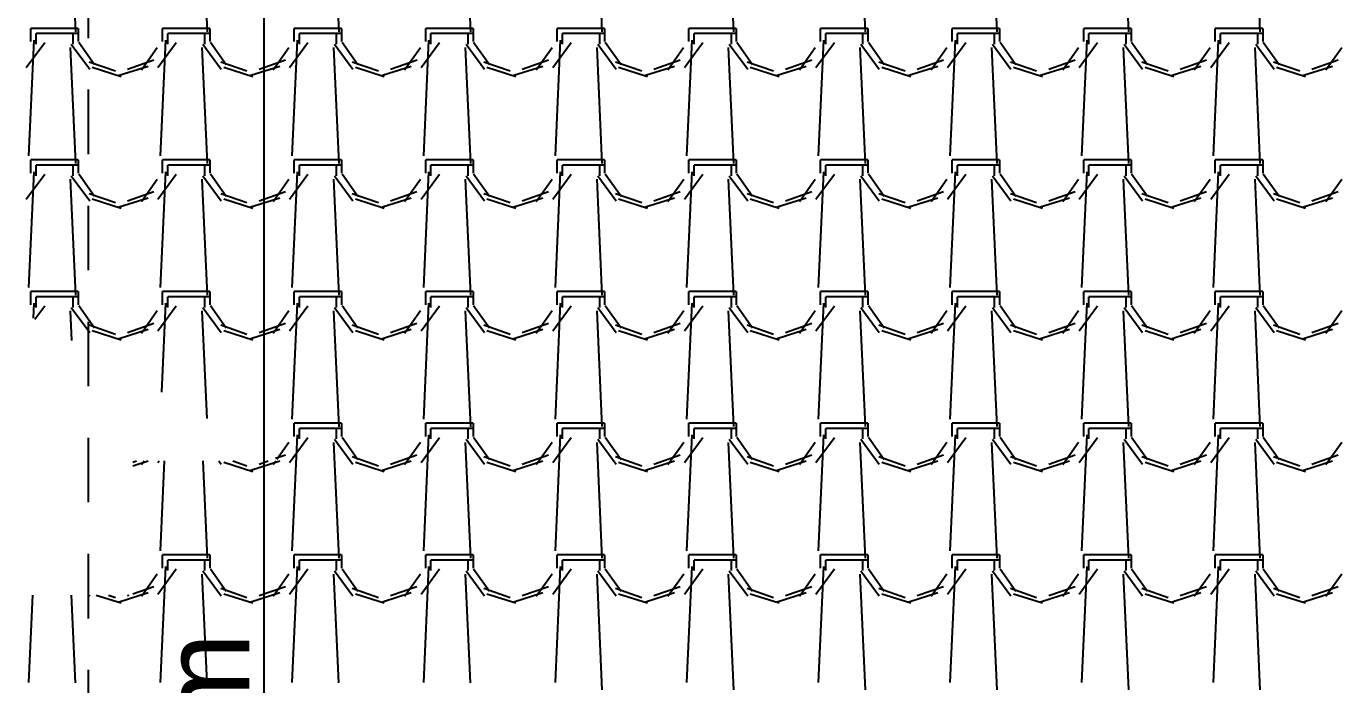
# Model space of a CAD drawing. Header units: millimetres. Extents: x 3923 to 4007, y 744 to 863.
# Drawn here: x 3935.955 to 3938.505, y 848.548 to 849.824 of the extents above; entities that cross this region are included whole.
import ezdxf
from ezdxf.enums import TextEntityAlignment as Align

# ---------------------------------------------------------------- set-up
doc = ezdxf.new("R2010")
doc.units = ezdxf.units.MM
doc.linetypes.add('HIDDEN2', pattern=[0.1875, 0.125, -0.0625])
for name, color, linetype in [('-HIDRO', 8, 'Continuous'), ('HID-TUBPRIMARIO', 5, 'Continuous'), ('TEXTO', 3, 'Continuous')]:
    doc.layers.add(name, color=color, linetype=linetype)
doc.styles.get("Standard").update_dxf_attribs({"font": 'arial.ttf'})

msp = doc.modelspace()

# ---------------------------------------------------------------- linework, layer by layer
at = {"layer": '-HIDRO', "linetype": 'HIDDEN2'}
msp.add_line((3936.0752, 846.6512), (3936.0752, 853.4552), dxfattribs=at)
at = {"layer": '-HIDRO', "linetype": 'Continuous'}
for p, q in [((3936.04, 850.0377), (3936.0502, 849.8132)), ((3936.2951, 850.0377), (3936.3053, 849.8132)), ((3936.5503, 850.0377), (3936.5605, 849.8132)), ((3936.8054, 850.0377), (3936.8156, 849.8132)), ((3937.0606, 850.0377), (3937.0708, 849.8132)), ((3937.3157, 850.0377), (3937.3259, 849.8132)), ((3937.5709, 850.0377), (3937.5811, 849.8132)), ((3937.826, 850.0377), (3937.8362, 849.8132)), ((3938.0812, 850.0377), (3938.0914, 849.8132)), ((3938.3363, 850.0377), (3938.3465, 849.8132)), ((3936.0452, 849.8199), (3935.9636, 849.8199)), ((3935.9636, 849.7944), (3935.9636, 849.8199)), ((3936.0554, 849.8199), (3936.0452, 849.8199)), ((3936.0554, 849.8199), (3936.0554, 849.7944)), ((3936.3004, 849.8199), (3936.2187, 849.8199)), ((3936.2187, 849.7944), (3936.2187, 849.8199)), ((3936.3106, 849.8199), (3936.3004, 849.8199)), ((3936.3106, 849.8199), (3936.3106, 849.7944)), ((3936.5555, 849.8199), (3936.4739, 849.8199)), ((3936.4739, 849.7944), (3936.4739, 849.8199)), ((3936.5657, 849.8199), (3936.5555, 849.8199)), ((3936.5657, 849.8199), (3936.5657, 849.7944)), ((3936.8107, 849.8199), (3936.729, 849.8199)), ((3936.729, 849.7944), (3936.729, 849.8199)), ((3936.8209, 849.8199), (3936.8107, 849.8199)), ((3936.8209, 849.8199), (3936.8209, 849.7944)), ((3937.0658, 849.8199), (3936.9842, 849.8199)), ((3936.9842, 849.7944), (3936.9842, 849.8199)), ((3937.076, 849.8199), (3937.0658, 849.8199)), ((3937.076, 849.8199), (3937.076, 849.7944)), ((3937.321, 849.8199), (3937.2393, 849.8199)), ((3937.2393, 849.7944), (3937.2393, 849.8199)), ((3937.3312, 849.8199), (3937.321, 849.8199)), ((3937.3312, 849.8199), (3937.3312, 849.7944)), ((3937.5761, 849.8199), (3937.4945, 849.8199)), ((3937.4945, 849.7944), (3937.4945, 849.8199)), ((3937.5863, 849.8199), (3937.5761, 849.8199)), ((3937.5863, 849.8199), (3937.5863, 849.7944)), ((3937.8313, 849.8199), (3937.7496, 849.8199)), ((3937.7496, 849.7944), (3937.7496, 849.8199)), ((3937.8415, 849.8199), (3937.8313, 849.8199)), ((3937.8415, 849.8199), (3937.8415, 849.7944)), ((3938.0864, 849.8199), (3938.0048, 849.8199)), ((3938.0048, 849.7944), (3938.0048, 849.8199)), ((3938.0966, 849.8199), (3938.0864, 849.8199)), ((3938.0966, 849.8199), (3938.0966, 849.7944)), ((3938.3416, 849.8199), (3938.2599, 849.8199)), ((3938.2599, 849.7944), (3938.2599, 849.8199)), ((3938.3518, 849.8199), (3938.3416, 849.8199)), ((3938.3518, 849.8199), (3938.3518, 849.7944)), ((3935.9694, 849.7973), (3935.9592, 849.5727)), ((3936.0452, 849.8097), (3935.9738, 849.8097)), ((3935.9738, 849.7893), (3935.9738, 849.8097)), ((3936.0452, 849.8097), (3936.0452, 849.7893)), ((3936.0554, 849.8097), (3936.0452, 849.8097)), ((3936.2245, 849.7973), (3936.2143, 849.5727)), ((3936.3004, 849.8097), (3936.2289, 849.8097)), ((3936.2289, 849.7893), (3936.2289, 849.8097)), ((3936.3004, 849.8097), (3936.3004, 849.7893)), ((3936.3106, 849.8097), (3936.3004, 849.8097)), ((3936.4797, 849.7973), (3936.4695, 849.5727)), ((3936.5555, 849.8097), (3936.4841, 849.8097)), ((3936.4841, 849.7893), (3936.4841, 849.8097)), ((3936.5555, 849.8097), (3936.5555, 849.7893)), ((3936.5657, 849.8097), (3936.5555, 849.8097)), ((3936.7348, 849.7973), (3936.7246, 849.5727)), ((3936.8107, 849.8097), (3936.7392, 849.8097)), ((3936.7392, 849.7893), (3936.7392, 849.8097)), ((3936.8107, 849.8097), (3936.8107, 849.7893)), ((3936.8209, 849.8097), (3936.8107, 849.8097)), ((3936.99, 849.7973), (3936.9798, 849.5727)), ((3937.0658, 849.8097), (3936.9944, 849.8097)), ((3936.9944, 849.7893), (3936.9944, 849.8097)), ((3937.0658, 849.8097), (3937.0658, 849.7893)), ((3937.076, 849.8097), (3937.0658, 849.8097)), ((3937.2451, 849.7973), (3937.2349, 849.5727)), ((3937.321, 849.8097), (3937.2495, 849.8097)), ((3937.2495, 849.7893), (3937.2495, 849.8097)), ((3937.321, 849.8097), (3937.321, 849.7893)), ((3937.3312, 849.8097), (3937.321, 849.8097)), ((3937.5003, 849.7972), (3937.4901, 849.5727)), ((3937.5761, 849.8097), (3937.5047, 849.8097)), ((3937.5047, 849.7893), (3937.5047, 849.8097)), ((3937.5761, 849.8097), (3937.5761, 849.7893)), ((3937.5863, 849.8097), (3937.5761, 849.8097)), ((3937.7554, 849.7972), (3937.7452, 849.5727)), ((3937.8313, 849.8097), (3937.7598, 849.8097)), ((3937.7598, 849.7893), (3937.7598, 849.8097)), ((3937.8313, 849.8097), (3937.8313, 849.7893)), ((3937.8415, 849.8097), (3937.8313, 849.8097)), ((3938.0106, 849.7972), (3938.0004, 849.5727)), ((3938.0864, 849.8097), (3938.015, 849.8097)), ((3938.015, 849.7893), (3938.015, 849.8097)), ((3938.0864, 849.8097), (3938.0864, 849.7893)), ((3938.0966, 849.8097), (3938.0864, 849.8097)), ((3938.2657, 849.7972), (3938.2555, 849.5727)), ((3938.3416, 849.8097), (3938.2701, 849.8097)), ((3938.2701, 849.7893), (3938.2701, 849.8097)), ((3938.3416, 849.8097), (3938.3416, 849.7893)), ((3938.3518, 849.8097), (3938.3416, 849.8097)), ((3935.9547, 849.744), (3935.9905, 849.7925)), ((3936.04, 849.7826), (3936.0502, 849.558)), ((3936.0419, 849.7891), (3936.0776, 849.7406)), ((3936.0565, 849.7929), (3936.0872, 849.7496)), ((3936.1779, 849.7396), (3936.2085, 849.783)), ((3936.2099, 849.744), (3936.2456, 849.7925)), ((3936.2951, 849.7826), (3936.3053, 849.558)), ((3936.297, 849.7891), (3936.3328, 849.7406)), ((3936.3117, 849.7929), (3936.3423, 849.7496)), ((3936.4331, 849.7396), (3936.4637, 849.783)), ((3936.465, 849.744), (3936.5008, 849.7925)), ((3936.5503, 849.7826), (3936.5605, 849.558)), ((3936.5522, 849.7891), (3936.5879, 849.7406)), ((3936.5668, 849.7929), (3936.5975, 849.7496)), ((3936.6882, 849.7396), (3936.7188, 849.783)), ((3936.7202, 849.744), (3936.7559, 849.7925)), ((3936.8054, 849.7826), (3936.8156, 849.558)), ((3936.8073, 849.7891), (3936.8431, 849.7406)), ((3936.822, 849.7929), (3936.8526, 849.7496)), ((3936.9434, 849.7396), (3936.974, 849.783)), ((3936.9753, 849.744), (3937.0111, 849.7925)), ((3937.0606, 849.7826), (3937.0708, 849.5581)), ((3937.0625, 849.7891), (3937.0982, 849.7406)), ((3937.0771, 849.7929), (3937.1078, 849.7496)), ((3937.1985, 849.7396), (3937.2291, 849.783)), ((3937.2305, 849.744), (3937.2662, 849.7925)), ((3937.3157, 849.7826), (3937.3259, 849.5581)), ((3937.3176, 849.7891), (3937.3534, 849.7406)), ((3937.3323, 849.7929), (3937.3629, 849.7496)), ((3937.4537, 849.7396), (3937.4843, 849.783)), ((3937.4856, 849.744), (3937.5213, 849.7925)), ((3937.5709, 849.7826), (3937.5811, 849.5581)), ((3937.5728, 849.7891), (3937.6085, 849.7406)), ((3937.5874, 849.7929), (3937.6181, 849.7496)), ((3937.7088, 849.7396), (3937.7395, 849.783)), ((3937.7408, 849.744), (3937.7765, 849.7925)), ((3937.826, 849.7826), (3937.8362, 849.5581)), ((3937.8279, 849.7891), (3937.8636, 849.7406)), ((3937.8426, 849.7929), (3937.8732, 849.7496)), ((3937.964, 849.7396), (3937.9946, 849.783)), ((3937.9959, 849.744), (3938.0316, 849.7925)), ((3938.0812, 849.7826), (3938.0914, 849.5581)), ((3938.0831, 849.7891), (3938.1188, 849.7406)), ((3938.0977, 849.7929), (3938.1284, 849.7496)), ((3938.2191, 849.7396), (3938.2498, 849.783)), ((3938.2511, 849.744), (3938.2868, 849.7925)), ((3938.3363, 849.7826), (3938.3465, 849.5581)), ((3938.3382, 849.7891), (3938.3739, 849.7406)), ((3938.3529, 849.7929), (3938.3835, 849.7496)), ((3938.4743, 849.7396), (3938.5049, 849.783)), ((3936.0764, 849.7553), (3936.1274, 849.7374)), ((3936.0824, 849.7445), (3936.1385, 849.7267)), ((3936.1348, 849.7289), (3936.1909, 849.7468)), ((3936.1508, 849.7408), (3936.2019, 849.7587)), ((3936.3316, 849.7553), (3936.3826, 849.7374)), ((3936.3375, 849.7445), (3936.3937, 849.7267)), ((3936.3899, 849.7289), (3936.4461, 849.7468)), ((3936.406, 849.7408), (3936.457, 849.7587)), ((3936.5867, 849.7553), (3936.6377, 849.7374)), ((3936.5927, 849.7445), (3936.6488, 849.7267)), ((3936.6451, 849.7289), (3936.7012, 849.7468)), ((3936.6611, 849.7408), (3936.7122, 849.7587)), ((3936.8419, 849.7553), (3936.8929, 849.7374)), ((3936.8478, 849.7445), (3936.904, 849.7267)), ((3936.9002, 849.7289), (3936.9564, 849.7468)), ((3936.9163, 849.7408), (3936.9673, 849.7587)), ((3937.097, 849.7553), (3937.148, 849.7374)), ((3937.103, 849.7445), (3937.1591, 849.7267)), ((3937.1554, 849.7289), (3937.2115, 849.7468)), ((3937.1714, 849.7408), (3937.2224, 849.7587)), ((3937.3522, 849.7553), (3937.4032, 849.7374)), ((3937.3581, 849.7445), (3937.4143, 849.7267)), ((3937.4105, 849.7289), (3937.4667, 849.7468)), ((3937.4266, 849.7408), (3937.4776, 849.7587)), ((3937.6073, 849.7553), (3937.6583, 849.7374)), ((3937.6133, 849.7445), (3937.6694, 849.7267)), ((3937.6657, 849.7289), (3937.7218, 849.7468)), ((3937.6817, 849.7408), (3937.7327, 849.7587)), ((3937.8625, 849.7553), (3937.9135, 849.7374)), ((3937.8684, 849.7445), (3937.9246, 849.7267)), ((3937.9208, 849.7289), (3937.977, 849.7468)), ((3937.9369, 849.7408), (3937.9879, 849.7587)), ((3938.1176, 849.7553), (3938.1686, 849.7374)), ((3938.1236, 849.7445), (3938.1797, 849.7267)), ((3938.176, 849.7289), (3938.2321, 849.7468)), ((3938.192, 849.7408), (3938.243, 849.7587)), ((3938.3728, 849.7553), (3938.4238, 849.7374)), ((3938.3787, 849.7445), (3938.4349, 849.7267)), ((3938.4311, 849.7289), (3938.4873, 849.7468)), ((3938.4472, 849.7408), (3938.4982, 849.7587)), ((3936.0452, 849.5648), (3935.9636, 849.5648)), ((3935.9636, 849.5393), (3935.9636, 849.5648)), ((3936.0554, 849.5648), (3936.0452, 849.5648)), ((3936.0554, 849.5648), (3936.0554, 849.5393)), ((3936.3004, 849.5648), (3936.2187, 849.5648)), ((3936.2187, 849.5393), (3936.2187, 849.5648)), ((3936.3106, 849.5648), (3936.3004, 849.5648)), ((3936.3106, 849.5648), (3936.3106, 849.5393)), ((3936.5555, 849.5648), (3936.4739, 849.5648)), ((3936.4739, 849.5393), (3936.4739, 849.5648)), ((3936.5657, 849.5648), (3936.5555, 849.5648)), ((3936.5657, 849.5648), (3936.5657, 849.5393)), ((3936.8107, 849.5648), (3936.729, 849.5648)), ((3936.729, 849.5393), (3936.729, 849.5648)), ((3936.8209, 849.5648), (3936.8107, 849.5648)), ((3936.8209, 849.5648), (3936.8209, 849.5393)), ((3937.0658, 849.5648), (3936.9842, 849.5648)), ((3936.9842, 849.5393), (3936.9842, 849.5648)), ((3937.076, 849.5648), (3937.0658, 849.5648)), ((3937.076, 849.5648), (3937.076, 849.5393)), ((3937.321, 849.5648), (3937.2393, 849.5648)), ((3937.2393, 849.5393), (3937.2393, 849.5648)), ((3937.3312, 849.5648), (3937.321, 849.5648)), ((3937.3312, 849.5648), (3937.3312, 849.5393)), ((3937.5761, 849.5648), (3937.4945, 849.5648)), ((3937.4945, 849.5393), (3937.4945, 849.5648)), ((3937.5863, 849.5648), (3937.5761, 849.5648)), ((3937.5863, 849.5648), (3937.5863, 849.5393)), ((3937.8313, 849.5648), (3937.7496, 849.5648)), ((3937.7496, 849.5393), (3937.7496, 849.5648)), ((3937.8415, 849.5648), (3937.8313, 849.5648)), ((3937.8415, 849.5648), (3937.8415, 849.5393)), ((3938.0864, 849.5648), (3938.0048, 849.5648)), ((3938.0048, 849.5393), (3938.0048, 849.5648)), ((3938.0966, 849.5648), (3938.0864, 849.5648)), ((3938.0966, 849.5648), (3938.0966, 849.5393)), ((3938.3416, 849.5648), (3938.2599, 849.5648)), ((3938.2599, 849.5393), (3938.2599, 849.5648)), ((3938.3518, 849.5648), (3938.3416, 849.5648)), ((3938.3518, 849.5648), (3938.3518, 849.5393)), ((3935.9694, 849.5421), (3935.9592, 849.3176)), ((3936.0452, 849.5546), (3935.9738, 849.5546)), ((3935.9738, 849.5342), (3935.9738, 849.5546)), ((3936.0452, 849.5546), (3936.0452, 849.5342)), ((3936.0554, 849.5546), (3936.0452, 849.5546)), ((3936.2245, 849.5421), (3936.2143, 849.3176)), ((3936.3004, 849.5546), (3936.2289, 849.5546)), ((3936.2289, 849.5342), (3936.2289, 849.5546)), ((3936.3004, 849.5546), (3936.3004, 849.5342)), ((3936.3106, 849.5546), (3936.3004, 849.5546)), ((3936.4797, 849.5421), (3936.4695, 849.3176)), ((3936.5555, 849.5546), (3936.4841, 849.5546)), ((3936.4841, 849.5342), (3936.4841, 849.5546)), ((3936.5555, 849.5546), (3936.5555, 849.5342)), ((3936.5657, 849.5546), (3936.5555, 849.5546)), ((3936.7348, 849.5421), (3936.7246, 849.3176)), ((3936.8107, 849.5546), (3936.7392, 849.5546)), ((3936.7392, 849.5342), (3936.7392, 849.5546)), ((3936.8107, 849.5546), (3936.8107, 849.5342)), ((3936.8209, 849.5546), (3936.8107, 849.5546)), ((3936.99, 849.5421), (3936.9798, 849.3176)), ((3937.0658, 849.5546), (3936.9944, 849.5546)), ((3936.9944, 849.5342), (3936.9944, 849.5546)), ((3937.0658, 849.5546), (3937.0658, 849.5342)), ((3937.076, 849.5546), (3937.0658, 849.5546)), ((3937.2451, 849.5421), (3937.2349, 849.3176)), ((3937.321, 849.5546), (3937.2495, 849.5546)), ((3937.2495, 849.5342), (3937.2495, 849.5546)), ((3937.321, 849.5546), (3937.321, 849.5342)), ((3937.3312, 849.5546), (3937.321, 849.5546)), ((3937.5003, 849.5421), (3937.4901, 849.3176)), ((3937.5761, 849.5546), (3937.5047, 849.5546)), ((3937.5047, 849.5342), (3937.5047, 849.5546)), ((3937.5761, 849.5546), (3937.5761, 849.5342)), ((3937.5863, 849.5546), (3937.5761, 849.5546)), ((3937.7554, 849.5421), (3937.7452, 849.3176)), ((3937.8313, 849.5546), (3937.7598, 849.5546)), ((3937.7598, 849.5342), (3937.7598, 849.5546)), ((3937.8313, 849.5546), (3937.8313, 849.5342)), ((3937.8415, 849.5546), (3937.8313, 849.5546)), ((3938.0106, 849.5421), (3938.0004, 849.3176)), ((3938.0864, 849.5546), (3938.015, 849.5546)), ((3938.015, 849.5342), (3938.015, 849.5546)), ((3938.0864, 849.5546), (3938.0864, 849.5342)), ((3938.0966, 849.5546), (3938.0864, 849.5546)), ((3938.2657, 849.5421), (3938.2555, 849.3176)), ((3938.3416, 849.5546), (3938.2701, 849.5546)), ((3938.2701, 849.5342), (3938.2701, 849.5546)), ((3938.3416, 849.5546), (3938.3416, 849.5342)), ((3938.3518, 849.5546), (3938.3416, 849.5546)), ((3935.9547, 849.4888), (3935.9905, 849.5373)), ((3936.04, 849.5274), (3936.0502, 849.3029)), ((3936.0419, 849.5339), (3936.0776, 849.4855)), ((3936.0565, 849.5378), (3936.0872, 849.4944)), ((3936.1779, 849.4844), (3936.2085, 849.5278)), ((3936.2099, 849.4888), (3936.2456, 849.5373)), ((3936.2951, 849.5274), (3936.3053, 849.3029)), ((3936.297, 849.5339), (3936.3328, 849.4855)), ((3936.3117, 849.5378), (3936.3423, 849.4944)), ((3936.4331, 849.4844), (3936.4637, 849.5278)), ((3936.465, 849.4888), (3936.5008, 849.5373)), ((3936.5503, 849.5274), (3936.5605, 849.3029)), ((3936.5522, 849.5339), (3936.5879, 849.4855)), ((3936.5668, 849.5378), (3936.5975, 849.4944)), ((3936.6882, 849.4845), (3936.7188, 849.5278)), ((3936.7202, 849.4888), (3936.7559, 849.5373)), ((3936.8054, 849.5274), (3936.8156, 849.3029)), ((3936.8073, 849.5339), (3936.8431, 849.4855)), ((3936.822, 849.5378), (3936.8526, 849.4944)), ((3936.9434, 849.4845), (3936.974, 849.5278)), ((3936.9753, 849.4888), (3937.0111, 849.5373)), ((3937.0606, 849.5274), (3937.0708, 849.3029)), ((3937.0625, 849.5339), (3937.0982, 849.4855)), ((3937.0771, 849.5378), (3937.1078, 849.4944)), ((3937.1985, 849.4845), (3937.2292, 849.5278)), ((3937.2305, 849.4888), (3937.2662, 849.5373)), ((3937.3157, 849.5274), (3937.3259, 849.3029)), ((3937.3176, 849.5339), (3937.3534, 849.4855)), ((3937.3323, 849.5378), (3937.3629, 849.4944)), ((3937.4537, 849.4845), (3937.4843, 849.5278)), ((3937.4856, 849.4888), (3937.5213, 849.5373)), ((3937.5709, 849.5274), (3937.5811, 849.3029)), ((3937.5728, 849.5339), (3937.6085, 849.4855)), ((3937.5874, 849.5378), (3937.6181, 849.4944)), ((3937.7088, 849.4845), (3937.7395, 849.5278)), ((3937.7408, 849.4888), (3937.7765, 849.5373)), ((3937.826, 849.5274), (3937.8362, 849.3029)), ((3937.8279, 849.5339), (3937.8637, 849.4855)), ((3937.8426, 849.5378), (3937.8732, 849.4944)), ((3937.964, 849.4845), (3937.9946, 849.5278)), ((3937.9959, 849.4888), (3938.0316, 849.5373)), ((3938.0812, 849.5274), (3938.0914, 849.3029)), ((3938.0831, 849.534), (3938.1188, 849.4855)), ((3938.0977, 849.5378), (3938.1284, 849.4944)), ((3938.2191, 849.4845), (3938.2498, 849.5278)), ((3938.2511, 849.4888), (3938.2868, 849.5373)), ((3938.3363, 849.5274), (3938.3465, 849.3029)), ((3938.3382, 849.534), (3938.3739, 849.4855)), ((3938.3529, 849.5378), (3938.3835, 849.4944)), ((3938.4743, 849.4845), (3938.5049, 849.5278)), ((3936.0764, 849.5001), (3936.1274, 849.4823)), ((3936.0824, 849.4894), (3936.1385, 849.4715)), ((3936.1348, 849.4738), (3936.1909, 849.4916)), ((3936.1508, 849.4857), (3936.2019, 849.5035)), ((3936.3316, 849.5001), (3936.3826, 849.4823)), ((3936.3375, 849.4894), (3936.3937, 849.4715)), ((3936.3899, 849.4738), (3936.4461, 849.4916)), ((3936.406, 849.4857), (3936.457, 849.5035)), ((3936.5867, 849.5001), (3936.6377, 849.4823)), ((3936.5927, 849.4894), (3936.6488, 849.4715)), ((3936.6451, 849.4738), (3936.7012, 849.4916)), ((3936.6611, 849.4857), (3936.7121, 849.5035)), ((3936.8419, 849.5001), (3936.8929, 849.4823)), ((3936.8478, 849.4894), (3936.904, 849.4715)), ((3936.9002, 849.4738), (3936.9564, 849.4916)), ((3936.9163, 849.4857), (3936.9673, 849.5035)), ((3937.097, 849.5001), (3937.148, 849.4823)), ((3937.103, 849.4894), (3937.1591, 849.4715)), ((3937.1554, 849.4738), (3937.2115, 849.4916)), ((3937.1714, 849.4857), (3937.2224, 849.5035)), ((3937.3522, 849.5001), (3937.4032, 849.4823)), ((3937.3581, 849.4894), (3937.4143, 849.4715)), ((3937.4105, 849.4738), (3937.4667, 849.4916)), ((3937.4266, 849.4857), (3937.4776, 849.5035)), ((3937.6073, 849.5001), (3937.6583, 849.4823)), ((3937.6133, 849.4894), (3937.6694, 849.4715)), ((3937.6657, 849.4738), (3937.7218, 849.4916)), ((3937.6817, 849.4857), (3937.7327, 849.5035)), ((3937.8625, 849.5001), (3937.9135, 849.4823)), ((3937.8684, 849.4894), (3937.9246, 849.4715)), ((3937.9208, 849.4738), (3937.977, 849.4916)), ((3937.9369, 849.4857), (3937.9879, 849.5035)), ((3938.1176, 849.5001), (3938.1686, 849.4823)), ((3938.1236, 849.4894), (3938.1797, 849.4715)), ((3938.176, 849.4738), (3938.2321, 849.4916)), ((3938.192, 849.4857), (3938.243, 849.5035)), ((3938.3728, 849.5001), (3938.4238, 849.4823)), ((3938.3787, 849.4894), (3938.4349, 849.4715)), ((3938.4311, 849.4738), (3938.4873, 849.4916)), ((3938.4472, 849.4857), (3938.4982, 849.5035)), ((3936.0452, 849.3096), (3935.9636, 849.3096)), ((3935.9636, 849.2841), (3935.9636, 849.3096)), ((3936.0554, 849.3096), (3936.0452, 849.3096)), ((3936.0554, 849.3096), (3936.0554, 849.2841)), ((3936.3004, 849.3096), (3936.2187, 849.3096)), ((3936.2187, 849.2841), (3936.2187, 849.3096)), ((3936.3106, 849.3096), (3936.3004, 849.3096)), ((3936.3106, 849.3096), (3936.3106, 849.2841)), ((3936.5555, 849.3096), (3936.4739, 849.3096)), ((3936.4739, 849.2841), (3936.4739, 849.3096)), ((3936.5657, 849.3096), (3936.5555, 849.3096)), ((3936.5657, 849.3096), (3936.5657, 849.2841)), ((3936.8107, 849.3096), (3936.729, 849.3096)), ((3936.729, 849.2841), (3936.729, 849.3096)), ((3936.8209, 849.3096), (3936.8107, 849.3096)), ((3936.8209, 849.3096), (3936.8209, 849.2841)), ((3937.0658, 849.3096), (3936.9842, 849.3096)), ((3936.9842, 849.2841), (3936.9842, 849.3096)), ((3937.076, 849.3096), (3937.0658, 849.3096)), ((3937.076, 849.3096), (3937.076, 849.2841)), ((3937.321, 849.3096), (3937.2393, 849.3096)), ((3937.2393, 849.2841), (3937.2393, 849.3096)), ((3937.3312, 849.3096), (3937.321, 849.3096)), ((3937.3312, 849.3096), (3937.3312, 849.2841)), ((3937.5761, 849.3096), (3937.4945, 849.3096)), ((3937.4945, 849.2841), (3937.4945, 849.3096)), ((3937.5863, 849.3096), (3937.5761, 849.3096)), ((3937.5863, 849.3096), (3937.5863, 849.2841)), ((3937.8313, 849.3096), (3937.7496, 849.3096)), ((3937.7496, 849.2841), (3937.7496, 849.3096)), ((3937.8415, 849.3096), (3937.8313, 849.3096)), ((3937.8415, 849.3096), (3937.8415, 849.2841)), ((3938.0864, 849.3096), (3938.0048, 849.3096)), ((3938.0048, 849.2841), (3938.0048, 849.3096)), ((3938.0966, 849.3096), (3938.0864, 849.3096)), ((3938.0966, 849.3096), (3938.0966, 849.2841)), ((3938.3416, 849.3096), (3938.2599, 849.3096)), ((3938.2599, 849.2841), (3938.2599, 849.3096)), ((3938.3518, 849.3096), (3938.3416, 849.3096)), ((3938.3518, 849.3096), (3938.3518, 849.2841)), ((3935.9694, 849.287), (3935.9681, 849.2579)), ((3936.0452, 849.2994), (3935.9738, 849.2994)), ((3935.9738, 849.279), (3935.9738, 849.2994)), ((3936.0452, 849.2994), (3936.0452, 849.279)), ((3936.0554, 849.2994), (3936.0452, 849.2994)), ((3936.2245, 849.287), (3936.2167, 849.1144)), ((3936.3004, 849.2994), (3936.2289, 849.2994)), ((3936.2289, 849.279), (3936.2289, 849.2994)), ((3936.3004, 849.2994), (3936.3004, 849.279)), ((3936.3106, 849.2994), (3936.3004, 849.2994)), ((3936.4797, 849.287), (3936.4695, 849.0624)), ((3936.5555, 849.2994), (3936.4841, 849.2994)), ((3936.4841, 849.279), (3936.4841, 849.2994)), ((3936.5555, 849.2994), (3936.5555, 849.279)), ((3936.5657, 849.2994), (3936.5555, 849.2994)), ((3936.7348, 849.287), (3936.7246, 849.0624)), ((3936.8107, 849.2994), (3936.7392, 849.2994)), ((3936.7392, 849.279), (3936.7392, 849.2994)), ((3936.8107, 849.2994), (3936.8107, 849.279)), ((3936.8209, 849.2994), (3936.8107, 849.2994)), ((3936.99, 849.287), (3936.9798, 849.0624)), ((3937.0658, 849.2994), (3936.9944, 849.2994)), ((3936.9944, 849.279), (3936.9944, 849.2994)), ((3937.0658, 849.2994), (3937.0658, 849.279)), ((3937.076, 849.2994), (3937.0658, 849.2994)), ((3937.2451, 849.287), (3937.2349, 849.0624)), ((3937.321, 849.2994), (3937.2495, 849.2994)), ((3937.2495, 849.279), (3937.2495, 849.2994)), ((3937.321, 849.2994), (3937.321, 849.279)), ((3937.3312, 849.2994), (3937.321, 849.2994)), ((3937.5003, 849.2869), (3937.4901, 849.0624)), ((3937.5761, 849.2994), (3937.5047, 849.2994)), ((3937.5047, 849.279), (3937.5047, 849.2994)), ((3937.5761, 849.2994), (3937.5761, 849.279)), ((3937.5863, 849.2994), (3937.5761, 849.2994)), ((3937.7554, 849.2869), (3937.7452, 849.0624)), ((3937.8313, 849.2994), (3937.7598, 849.2994)), ((3937.7598, 849.279), (3937.7598, 849.2994)), ((3937.8313, 849.2994), (3937.8313, 849.279)), ((3937.8415, 849.2994), (3937.8313, 849.2994)), ((3938.0106, 849.2869), (3938.0004, 849.0624)), ((3938.0864, 849.2994), (3938.015, 849.2994)), ((3938.015, 849.279), (3938.015, 849.2994)), ((3938.0864, 849.2994), (3938.0864, 849.279)), ((3938.0966, 849.2994), (3938.0864, 849.2994)), ((3938.2657, 849.2869), (3938.2555, 849.0624)), ((3938.3416, 849.2994), (3938.2701, 849.2994)), ((3938.2701, 849.279), (3938.2701, 849.2994)), ((3938.3416, 849.2994), (3938.3416, 849.279)), ((3938.3518, 849.2994), (3938.3416, 849.2994)), ((3935.9712, 849.2561), (3935.9905, 849.2822)), ((3936.04, 849.2723), (3936.0426, 849.2149)), ((3936.0419, 849.2788), (3936.0776, 849.2303)), ((3936.0565, 849.2826), (3936.0872, 849.2393)), ((3936.1779, 849.2293), (3936.2085, 849.2727)), ((3936.2099, 849.2337), (3936.2456, 849.2822)), ((3936.2951, 849.2723), (3936.3046, 849.0636)), ((3936.297, 849.2788), (3936.3328, 849.2303)), ((3936.3117, 849.2826), (3936.3423, 849.2393)), ((3936.4331, 849.2293), (3936.4637, 849.2727)), ((3936.465, 849.2337), (3936.5008, 849.2822)), ((3936.5503, 849.2723), (3936.5605, 849.0477)), ((3936.5522, 849.2788), (3936.5879, 849.2303)), ((3936.5668, 849.2826), (3936.5975, 849.2393)), ((3936.6882, 849.2293), (3936.7188, 849.2727)), ((3936.7202, 849.2337), (3936.7559, 849.2822)), ((3936.8054, 849.2723), (3936.8156, 849.0477)), ((3936.8073, 849.2788), (3936.8431, 849.2303)), ((3936.822, 849.2826), (3936.8526, 849.2393)), ((3936.9434, 849.2293), (3936.974, 849.2727)), ((3936.9753, 849.2337), (3937.0111, 849.2822)), ((3937.0606, 849.2723), (3937.0708, 849.0478)), ((3937.0625, 849.2788), (3937.0982, 849.2303)), ((3937.0771, 849.2826), (3937.1078, 849.2393)), ((3937.1985, 849.2293), (3937.2292, 849.2727)), ((3937.2305, 849.2337), (3937.2662, 849.2822)), ((3937.3157, 849.2723), (3937.3259, 849.0478)), ((3937.3176, 849.2788), (3937.3534, 849.2303)), ((3937.3323, 849.2826), (3937.3629, 849.2393)), ((3937.4537, 849.2293), (3937.4843, 849.2727)), ((3937.4856, 849.2337), (3937.5213, 849.2822)), ((3937.5709, 849.2723), (3937.5811, 849.0478)), ((3937.5728, 849.2788), (3937.6085, 849.2303)), ((3937.5874, 849.2826), (3937.6181, 849.2393)), ((3937.7088, 849.2293), (3937.7395, 849.2727)), ((3937.7408, 849.2337), (3937.7765, 849.2822)), ((3937.826, 849.2723), (3937.8362, 849.0478)), ((3937.8279, 849.2788), (3937.8637, 849.2303)), ((3937.8426, 849.2826), (3937.8732, 849.2393)), ((3937.964, 849.2293), (3937.9946, 849.2727)), ((3937.9959, 849.2337), (3938.0316, 849.2822)), ((3938.0812, 849.2723), (3938.0914, 849.0478)), ((3938.0831, 849.2788), (3938.1188, 849.2303)), ((3938.0977, 849.2826), (3938.1284, 849.2393)), ((3938.2191, 849.2293), (3938.2498, 849.2727)), ((3938.2511, 849.2337), (3938.2868, 849.2822)), ((3938.3363, 849.2723), (3938.3465, 849.0478)), ((3938.3382, 849.2788), (3938.3739, 849.2303)), ((3938.3529, 849.2826), (3938.3835, 849.2393)), ((3938.4743, 849.2293), (3938.5049, 849.2727)), ((3936.0764, 849.245), (3936.1274, 849.2271)), ((3936.0824, 849.2342), (3936.1385, 849.2164)), ((3936.1348, 849.2186), (3936.1909, 849.2365)), ((3936.1508, 849.2305), (3936.2018, 849.2484)), ((3936.3316, 849.245), (3936.3826, 849.2271)), ((3936.3375, 849.2342), (3936.3937, 849.2164)), ((3936.3899, 849.2186), (3936.4461, 849.2365)), ((3936.406, 849.2305), (3936.457, 849.2484)), ((3936.5867, 849.245), (3936.6377, 849.2271)), ((3936.5927, 849.2342), (3936.6488, 849.2164)), ((3936.6451, 849.2186), (3936.7012, 849.2365)), ((3936.6611, 849.2305), (3936.7121, 849.2484)), ((3936.8419, 849.245), (3936.8929, 849.2271)), ((3936.8478, 849.2342), (3936.904, 849.2164)), ((3936.9002, 849.2186), (3936.9564, 849.2365)), ((3936.9163, 849.2305), (3936.9673, 849.2484)), ((3937.097, 849.245), (3937.148, 849.2271)), ((3937.103, 849.2342), (3937.1591, 849.2164)), ((3937.1554, 849.2186), (3937.2115, 849.2365)), ((3937.1714, 849.2305), (3937.2224, 849.2484)), ((3937.3522, 849.245), (3937.4032, 849.2271)), ((3937.3581, 849.2342), (3937.4143, 849.2164)), ((3937.4105, 849.2186), (3937.4667, 849.2365)), ((3937.4266, 849.2305), (3937.4776, 849.2484)), ((3937.6073, 849.245), (3937.6583, 849.2271)), ((3937.6133, 849.2342), (3937.6694, 849.2164)), ((3937.6657, 849.2186), (3937.7218, 849.2365)), ((3937.6817, 849.2305), (3937.7327, 849.2484)), ((3937.8625, 849.245), (3937.9135, 849.2271)), ((3937.8684, 849.2342), (3937.9246, 849.2164)), ((3937.9208, 849.2186), (3937.977, 849.2365)), ((3937.9369, 849.2305), (3937.9879, 849.2484)), ((3938.1176, 849.245), (3938.1686, 849.2271)), ((3938.1236, 849.2342), (3938.1797, 849.2164)), ((3938.176, 849.2186), (3938.2321, 849.2365)), ((3938.192, 849.2305), (3938.243, 849.2484)), ((3938.3728, 849.245), (3938.4238, 849.2271)), ((3938.3787, 849.2342), (3938.4349, 849.2164)), ((3938.4311, 849.2186), (3938.4873, 849.2365)), ((3938.4472, 849.2305), (3938.4982, 849.2484)), ((3936.5555, 849.0545), (3936.4739, 849.0545)), ((3936.4739, 849.029), (3936.4739, 849.0545)), ((3936.5657, 849.0545), (3936.5555, 849.0545)), ((3936.5657, 849.0545), (3936.5657, 849.029)), ((3936.8107, 849.0545), (3936.729, 849.0545)), ((3936.729, 849.029), (3936.729, 849.0545)), ((3936.8209, 849.0545), (3936.8107, 849.0545)), ((3936.8209, 849.0545), (3936.8209, 849.029)), ((3937.0658, 849.0545), (3936.9842, 849.0545)), ((3936.9842, 849.029), (3936.9842, 849.0545)), ((3937.076, 849.0545), (3937.0658, 849.0545)), ((3937.076, 849.0545), (3937.076, 849.029)), ((3937.321, 849.0545), (3937.2393, 849.0545)), ((3937.2393, 849.029), (3937.2393, 849.0545)), ((3937.3312, 849.0545), (3937.321, 849.0545)), ((3937.3312, 849.0545), (3937.3312, 849.029)), ((3937.5761, 849.0545), (3937.4945, 849.0545)), ((3937.4945, 849.029), (3937.4945, 849.0545)), ((3937.5863, 849.0545), (3937.5761, 849.0545)), ((3937.5863, 849.0545), (3937.5863, 849.029)), ((3937.8313, 849.0545), (3937.7496, 849.0545)), ((3937.7496, 849.029), (3937.7496, 849.0545)), ((3937.8415, 849.0545), (3937.8313, 849.0545)), ((3937.8415, 849.0545), (3937.8415, 849.029)), ((3938.0864, 849.0545), (3938.0048, 849.0545)), ((3938.0048, 849.029), (3938.0048, 849.0545)), ((3938.0966, 849.0545), (3938.0864, 849.0545)), ((3938.0966, 849.0545), (3938.0966, 849.029)), ((3938.3416, 849.0545), (3938.2599, 849.0545)), ((3938.2599, 849.029), (3938.2599, 849.0545)), ((3938.3518, 849.0545), (3938.3416, 849.0545)), ((3938.3518, 849.0545), (3938.3518, 849.029)), ((3936.4797, 849.0318), (3936.4695, 848.8073)), ((3936.5555, 849.0443), (3936.4841, 849.0443)), ((3936.4841, 849.0239), (3936.4841, 849.0443)), ((3936.5555, 849.0443), (3936.5555, 849.0239)), ((3936.5657, 849.0443), (3936.5555, 849.0443)), ((3936.7348, 849.0318), (3936.7246, 848.8073)), ((3936.8107, 849.0443), (3936.7392, 849.0443)), ((3936.7392, 849.0239), (3936.7392, 849.0443)), ((3936.8107, 849.0443), (3936.8107, 849.0239)), ((3936.8209, 849.0443), (3936.8107, 849.0443)), ((3936.99, 849.0318), (3936.9798, 848.8073)), ((3937.0658, 849.0443), (3936.9944, 849.0443)), ((3936.9944, 849.0239), (3936.9944, 849.0443)), ((3937.0658, 849.0443), (3937.0658, 849.0239)), ((3937.076, 849.0443), (3937.0658, 849.0443)), ((3937.2451, 849.0318), (3937.2349, 848.8073)), ((3937.321, 849.0443), (3937.2495, 849.0443)), ((3937.2495, 849.0239), (3937.2495, 849.0443)), ((3937.321, 849.0443), (3937.321, 849.0239)), ((3937.3312, 849.0443), (3937.321, 849.0443)), ((3937.5003, 849.0318), (3937.4901, 848.8073)), ((3937.5761, 849.0443), (3937.5047, 849.0443)), ((3937.5047, 849.0239), (3937.5047, 849.0443)), ((3937.5761, 849.0443), (3937.5761, 849.0239)), ((3937.5863, 849.0443), (3937.5761, 849.0443)), ((3937.7554, 849.0318), (3937.7452, 848.8073)), ((3937.8313, 849.0443), (3937.7598, 849.0443)), ((3937.7598, 849.0239), (3937.7598, 849.0443)), ((3937.8313, 849.0443), (3937.8313, 849.0239)), ((3937.8415, 849.0443), (3937.8313, 849.0443)), ((3938.0106, 849.0318), (3938.0004, 848.8073)), ((3938.0864, 849.0443), (3938.015, 849.0443)), ((3938.015, 849.0239), (3938.015, 849.0443)), ((3938.0864, 849.0443), (3938.0864, 849.0239)), ((3938.0966, 849.0443), (3938.0864, 849.0443)), ((3938.2657, 849.0318), (3938.2555, 848.8073)), ((3938.3416, 849.0443), (3938.2701, 849.0443)), ((3938.2701, 849.0239), (3938.2701, 849.0443)), ((3938.3416, 849.0443), (3938.3416, 849.0239)), ((3938.3518, 849.0443), (3938.3416, 849.0443)), ((3936.4407, 848.985), (3936.4637, 849.0175)), ((3936.465, 848.9785), (3936.5008, 849.027)), ((3936.5503, 849.0171), (3936.5605, 848.7926)), ((3936.5522, 849.0236), (3936.5879, 848.9752)), ((3936.5668, 849.0275), (3936.5975, 848.9841)), ((3936.6882, 848.9742), (3936.7188, 849.0175)), ((3936.7202, 848.9785), (3936.7559, 849.027)), ((3936.8054, 849.0171), (3936.8156, 848.7926)), ((3936.8073, 849.0236), (3936.8431, 848.9752)), ((3936.822, 849.0275), (3936.8526, 848.9841)), ((3936.9434, 848.9742), (3936.974, 849.0175)), ((3936.9753, 848.9785), (3937.011, 849.027)), ((3937.0606, 849.0171), (3937.0708, 848.7926)), ((3937.0625, 849.0236), (3937.0982, 848.9752)), ((3937.0771, 849.0275), (3937.1078, 848.9841)), ((3937.1985, 848.9742), (3937.2292, 849.0175)), ((3937.2305, 848.9785), (3937.2662, 849.027)), ((3937.3157, 849.0171), (3937.3259, 848.7926)), ((3937.3176, 849.0236), (3937.3534, 848.9752)), ((3937.3323, 849.0275), (3937.3629, 848.9841)), ((3937.4537, 848.9742), (3937.4843, 849.0175)), ((3937.4856, 848.9785), (3937.5213, 849.027)), ((3937.5709, 849.0171), (3937.5811, 848.7926)), ((3937.5728, 849.0236), (3937.6085, 848.9752)), ((3937.5874, 849.0275), (3937.6181, 848.9841)), ((3937.7088, 848.9742), (3937.7395, 849.0175)), ((3937.7408, 848.9785), (3937.7765, 849.027)), ((3937.826, 849.0171), (3937.8362, 848.7926)), ((3937.8279, 849.0236), (3937.8637, 848.9752)), ((3937.8426, 849.0275), (3937.8732, 848.9841)), ((3937.964, 848.9742), (3937.9946, 849.0175)), ((3937.9959, 848.9785), (3938.0316, 849.027)), ((3938.0812, 849.0171), (3938.0914, 848.7926)), ((3938.0831, 849.0236), (3938.1188, 848.9752)), ((3938.0977, 849.0275), (3938.1284, 848.9841)), ((3938.2191, 848.9742), (3938.2498, 849.0175)), ((3938.2511, 848.9785), (3938.2868, 849.027)), ((3938.3363, 849.0171), (3938.3465, 848.7926)), ((3938.3382, 849.0236), (3938.374, 848.9752)), ((3938.3529, 849.0275), (3938.3835, 848.9841)), ((3938.4743, 848.9742), (3938.5049, 849.0175)), ((3936.1613, 848.979), (3936.1683, 848.9815)), ((3936.1613, 848.9719), (3936.1909, 848.9813)), ((3936.1779, 848.9742), (3936.1831, 848.9815)), ((3936.2099, 848.9785), (3936.212, 848.9815)), ((3936.2222, 848.9815), (3936.2143, 848.8073)), ((3936.2967, 848.9815), (3936.3053, 848.7926)), ((3936.3281, 848.9815), (3936.3328, 848.9752)), ((3936.3375, 848.9791), (3936.3937, 848.9612)), ((3936.3554, 848.9815), (3936.3826, 848.972)), ((3936.3899, 848.9635), (3936.4461, 848.9813)), ((3936.406, 848.9754), (3936.4234, 848.9815)), ((3936.4331, 848.9742), (3936.4382, 848.9815)), ((3936.438, 848.9866), (3936.457, 848.9932)), ((3936.5867, 848.9898), (3936.6377, 848.972)), ((3936.5927, 848.9791), (3936.6488, 848.9612)), ((3936.6451, 848.9635), (3936.7012, 848.9813)), ((3936.6611, 848.9753), (3936.7121, 848.9932)), ((3936.8419, 848.9898), (3936.8929, 848.972)), ((3936.8478, 848.9791), (3936.904, 848.9612)), ((3936.9002, 848.9635), (3936.9564, 848.9813)), ((3936.9163, 848.9753), (3936.9673, 848.9932)), ((3937.097, 848.9898), (3937.148, 848.972)), ((3937.103, 848.9791), (3937.1591, 848.9612)), ((3937.1554, 848.9635), (3937.2115, 848.9813)), ((3937.1714, 848.9753), (3937.2224, 848.9932)), ((3937.3522, 848.9898), (3937.4032, 848.972)), ((3937.3581, 848.9791), (3937.4143, 848.9612)), ((3937.4105, 848.9635), (3937.4667, 848.9813)), ((3937.4266, 848.9753), (3937.4776, 848.9932)), ((3937.6073, 848.9898), (3937.6583, 848.972)), ((3937.6133, 848.9791), (3937.6694, 848.9612)), ((3937.6657, 848.9635), (3937.7218, 848.9813)), ((3937.6817, 848.9753), (3937.7327, 848.9932)), ((3937.8625, 848.9898), (3937.9135, 848.972)), ((3937.8684, 848.9791), (3937.9246, 848.9612)), ((3937.9208, 848.9635), (3937.977, 848.9813)), ((3937.9369, 848.9753), (3937.9879, 848.9932)), ((3938.1176, 848.9898), (3938.1686, 848.972)), ((3938.1236, 848.9791), (3938.1797, 848.9612)), ((3938.176, 848.9635), (3938.2321, 848.9813)), ((3938.192, 848.9753), (3938.243, 848.9932)), ((3938.3728, 848.9898), (3938.4238, 848.972)), ((3938.3787, 848.9791), (3938.4349, 848.9612)), ((3938.4311, 848.9635), (3938.4873, 848.9813)), ((3938.4472, 848.9753), (3938.4982, 848.9932)), ((3936.3004, 848.7993), (3936.2187, 848.7993)), ((3936.2187, 848.7738), (3936.2187, 848.7993)), ((3936.3106, 848.7993), (3936.3004, 848.7993)), ((3936.3106, 848.7993), (3936.3106, 848.7738)), ((3936.5555, 848.7993), (3936.4739, 848.7993)), ((3936.4739, 848.7738), (3936.4739, 848.7993)), ((3936.5657, 848.7993), (3936.5555, 848.7993)), ((3936.5657, 848.7993), (3936.5657, 848.7738)), ((3936.8107, 848.7993), (3936.729, 848.7993)), ((3936.729, 848.7738), (3936.729, 848.7993)), ((3936.8209, 848.7993), (3936.8107, 848.7993)), ((3936.8209, 848.7993), (3936.8209, 848.7738)), ((3937.0658, 848.7993), (3936.9842, 848.7993)), ((3936.9842, 848.7738), (3936.9842, 848.7993)), ((3937.076, 848.7993), (3937.0658, 848.7993)), ((3937.076, 848.7993), (3937.076, 848.7738)), ((3937.321, 848.7993), (3937.2393, 848.7993)), ((3937.2393, 848.7738), (3937.2393, 848.7993)), ((3937.3312, 848.7993), (3937.321, 848.7993)), ((3937.3312, 848.7993), (3937.3312, 848.7738)), ((3937.5761, 848.7993), (3937.4945, 848.7993)), ((3937.4945, 848.7738), (3937.4945, 848.7993)), ((3937.5863, 848.7993), (3937.5761, 848.7993)), ((3937.5863, 848.7993), (3937.5863, 848.7738)), ((3937.8313, 848.7993), (3937.7496, 848.7993)), ((3937.7496, 848.7738), (3937.7496, 848.7993)), ((3937.8415, 848.7993), (3937.8313, 848.7993)), ((3937.8415, 848.7993), (3937.8415, 848.7738)), ((3938.0864, 848.7993), (3938.0048, 848.7993)), ((3938.0048, 848.7738), (3938.0048, 848.7993)), ((3938.0966, 848.7993), (3938.0864, 848.7993)), ((3938.0966, 848.7993), (3938.0966, 848.7738)), ((3938.3416, 848.7993), (3938.2599, 848.7993)), ((3938.2599, 848.7738), (3938.2599, 848.7993)), ((3938.3518, 848.7993), (3938.3416, 848.7993)), ((3938.3518, 848.7993), (3938.3518, 848.7738)), ((3936.2245, 848.7767), (3936.2143, 848.5521)), ((3936.3004, 848.7891), (3936.2289, 848.7891)), ((3936.2289, 848.7687), (3936.2289, 848.7891)), ((3936.3004, 848.7891), (3936.3004, 848.7687)), ((3936.3106, 848.7891), (3936.3004, 848.7891)), ((3936.4797, 848.7767), (3936.4695, 848.5521)), ((3936.5555, 848.7891), (3936.4841, 848.7891)), ((3936.4841, 848.7687), (3936.4841, 848.7891)), ((3936.5555, 848.7891), (3936.5555, 848.7687)), ((3936.5657, 848.7891), (3936.5555, 848.7891)), ((3936.7348, 848.7767), (3936.7246, 848.5521)), ((3936.8107, 848.7891), (3936.7392, 848.7891)), ((3936.7392, 848.7687), (3936.7392, 848.7891)), ((3936.8107, 848.7891), (3936.8107, 848.7687)), ((3936.8209, 848.7891), (3936.8107, 848.7891)), ((3936.99, 848.7767), (3936.9798, 848.5521)), ((3937.0658, 848.7891), (3936.9944, 848.7891)), ((3936.9944, 848.7687), (3936.9944, 848.7891)), ((3937.0658, 848.7891), (3937.0658, 848.7687)), ((3937.076, 848.7891), (3937.0658, 848.7891)), ((3937.2451, 848.7767), (3937.2349, 848.5521)), ((3937.321, 848.7891), (3937.2495, 848.7891)), ((3937.2495, 848.7687), (3937.2495, 848.7891)), ((3937.321, 848.7891), (3937.321, 848.7687)), ((3937.3312, 848.7891), (3937.321, 848.7891)), ((3937.5003, 848.7766), (3937.4901, 848.5521)), ((3937.5761, 848.7891), (3937.5047, 848.7891)), ((3937.5047, 848.7687), (3937.5047, 848.7891)), ((3937.5761, 848.7891), (3937.5761, 848.7687)), ((3937.5863, 848.7891), (3937.5761, 848.7891)), ((3937.7554, 848.7766), (3937.7452, 848.5521)), ((3937.8313, 848.7891), (3937.7598, 848.7891)), ((3937.7598, 848.7687), (3937.7598, 848.7891)), ((3937.8313, 848.7891), (3937.8313, 848.7687)), ((3937.8415, 848.7891), (3937.8313, 848.7891)), ((3938.0106, 848.7766), (3938.0004, 848.5521)), ((3938.0864, 848.7891), (3938.015, 848.7891)), ((3938.015, 848.7687), (3938.015, 848.7891)), ((3938.0864, 848.7891), (3938.0864, 848.7687)), ((3938.0966, 848.7891), (3938.0864, 848.7891)), ((3938.2657, 848.7766), (3938.2555, 848.5521)), ((3938.3416, 848.7891), (3938.2701, 848.7891)), ((3938.2701, 848.7687), (3938.2701, 848.7891)), ((3938.3416, 848.7891), (3938.3416, 848.7687)), ((3938.3518, 848.7891), (3938.3416, 848.7891)), ((3936.1779, 848.719), (3936.2085, 848.7624)), ((3936.2099, 848.7234), (3936.2456, 848.7719)), ((3936.2951, 848.762), (3936.3047, 848.551)), ((3936.2971, 848.7685), (3936.3328, 848.72)), ((3936.3117, 848.7723), (3936.3423, 848.729)), ((3936.4331, 848.719), (3936.4637, 848.7624)), ((3936.465, 848.7234), (3936.5008, 848.7719)), ((3936.5503, 848.762), (3936.5599, 848.551)), ((3936.5522, 848.7685), (3936.5879, 848.72)), ((3936.5668, 848.7723), (3936.5975, 848.729)), ((3936.6882, 848.719), (3936.7189, 848.7624)), ((3936.7202, 848.7234), (3936.7559, 848.7719)), ((3936.8054, 848.762), (3936.815, 848.551)), ((3936.8073, 848.7685), (3936.8431, 848.72)), ((3936.822, 848.7723), (3936.8526, 848.729)), ((3936.9434, 848.719), (3936.974, 848.7624)), ((3936.9753, 848.7234), (3937.011, 848.7719)), ((3937.0606, 848.762), (3937.0708, 848.5375)), ((3937.0625, 848.7685), (3937.0982, 848.72)), ((3937.0771, 848.7723), (3937.1078, 848.729)), ((3937.1985, 848.719), (3937.2292, 848.7624)), ((3937.2305, 848.7234), (3937.2662, 848.7719)), ((3937.3157, 848.762), (3937.3259, 848.5375)), ((3937.3176, 848.7685), (3937.3534, 848.72)), ((3937.3323, 848.7723), (3937.3629, 848.729)), ((3937.4537, 848.719), (3937.4843, 848.7624)), ((3937.4856, 848.7234), (3937.5213, 848.7719)), ((3937.5709, 848.762), (3937.5811, 848.5375)), ((3937.5728, 848.7685), (3937.6085, 848.72)), ((3937.5874, 848.7723), (3937.6181, 848.729)), ((3937.7088, 848.719), (3937.7395, 848.7624)), ((3937.7408, 848.7234), (3937.7765, 848.7719)), ((3937.826, 848.762), (3937.8362, 848.5375)), ((3937.8279, 848.7685), (3937.8637, 848.72)), ((3937.8426, 848.7723), (3937.8732, 848.729)), ((3937.964, 848.719), (3937.9946, 848.7624)), ((3937.9959, 848.7234), (3938.0316, 848.7719)), ((3938.0812, 848.762), (3938.0914, 848.5375)), ((3938.0831, 848.7685), (3938.1188, 848.72)), ((3938.0977, 848.7723), (3938.1284, 848.729)), ((3938.2191, 848.719), (3938.2498, 848.7624)), ((3938.2511, 848.7234), (3938.2868, 848.7719)), ((3938.3363, 848.762), (3938.3465, 848.5375)), ((3938.3382, 848.7685), (3938.374, 848.72)), ((3938.3529, 848.7723), (3938.3835, 848.729)), ((3938.4743, 848.719), (3938.5049, 848.7624)), ((3936.1348, 848.7083), (3936.1909, 848.7262)), ((3936.1613, 848.7239), (3936.2018, 848.7381)), ((3936.3316, 848.7347), (3936.3826, 848.7168)), ((3936.3375, 848.7239), (3936.3937, 848.7061)), ((3936.3899, 848.7083), (3936.4461, 848.7262)), ((3936.406, 848.7202), (3936.457, 848.7381)), ((3936.5867, 848.7347), (3936.6377, 848.7168)), ((3936.5927, 848.7239), (3936.6488, 848.7061)), ((3936.6451, 848.7083), (3936.7012, 848.7262)), ((3936.6611, 848.7202), (3936.7121, 848.7381)), ((3936.8419, 848.7347), (3936.8929, 848.7168)), ((3936.8478, 848.7239), (3936.904, 848.7061)), ((3936.9002, 848.7083), (3936.9564, 848.7262)), ((3936.9163, 848.7202), (3936.9673, 848.7381)), ((3937.097, 848.7347), (3937.148, 848.7168)), ((3937.103, 848.7239), (3937.1591, 848.7061)), ((3937.1554, 848.7083), (3937.2115, 848.7262)), ((3937.1714, 848.7202), (3937.2224, 848.7381)), ((3937.3522, 848.7347), (3937.4032, 848.7168)), ((3937.3581, 848.7239), (3937.4143, 848.7061)), ((3937.4105, 848.7083), (3937.4667, 848.7262)), ((3937.4266, 848.7202), (3937.4776, 848.7381)), ((3937.6073, 848.7347), (3937.6583, 848.7168)), ((3937.6133, 848.7239), (3937.6694, 848.7061)), ((3937.6657, 848.7083), (3937.7218, 848.7262)), ((3937.6817, 848.7202), (3937.7327, 848.7381)), ((3937.8625, 848.7347), (3937.9135, 848.7168)), ((3937.8684, 848.7239), (3937.9246, 848.7061)), ((3937.9208, 848.7083), (3937.977, 848.7262)), ((3937.9369, 848.7202), (3937.9879, 848.7381)), ((3938.1176, 848.7347), (3938.1686, 848.7168)), ((3938.1236, 848.7239), (3938.1797, 848.7061)), ((3938.176, 848.7083), (3938.2321, 848.7262)), ((3938.192, 848.7202), (3938.243, 848.7381)), ((3938.3728, 848.7347), (3938.4238, 848.7168)), ((3938.3787, 848.7239), (3938.4349, 848.7061)), ((3938.4311, 848.7083), (3938.4873, 848.7262)), ((3938.4472, 848.7202), (3938.4982, 848.7381)), ((3935.9669, 848.7214), (3935.9592, 848.5521)), ((3936.0418, 848.7214), (3936.0495, 848.551)), ((3936.0766, 848.7214), (3936.0776, 848.72)), ((3936.0902, 848.7214), (3936.1385, 848.7061)), ((3936.1143, 848.7214), (3936.1275, 848.7168)), ((3936.1508, 848.7202), (3936.1543, 848.7214))]:
    msp.add_line(p, q, dxfattribs=at)
at = {"layer": 'HID-TUBPRIMARIO'}
msp.add_line((3936.4154, 853.596), (3936.4154, 843.8438), dxfattribs=at)

# ---------------------------------------------------------------- texts
at = {"layer": 'TEXTO'}
msp.add_text('Ø32mm', height=0.1701, rotation=90, dxfattribs=at).set_placement((3936.3019, 848.2264), align=Align.MIDDLE_CENTER)

doc.saveas('drawing.dxf')
